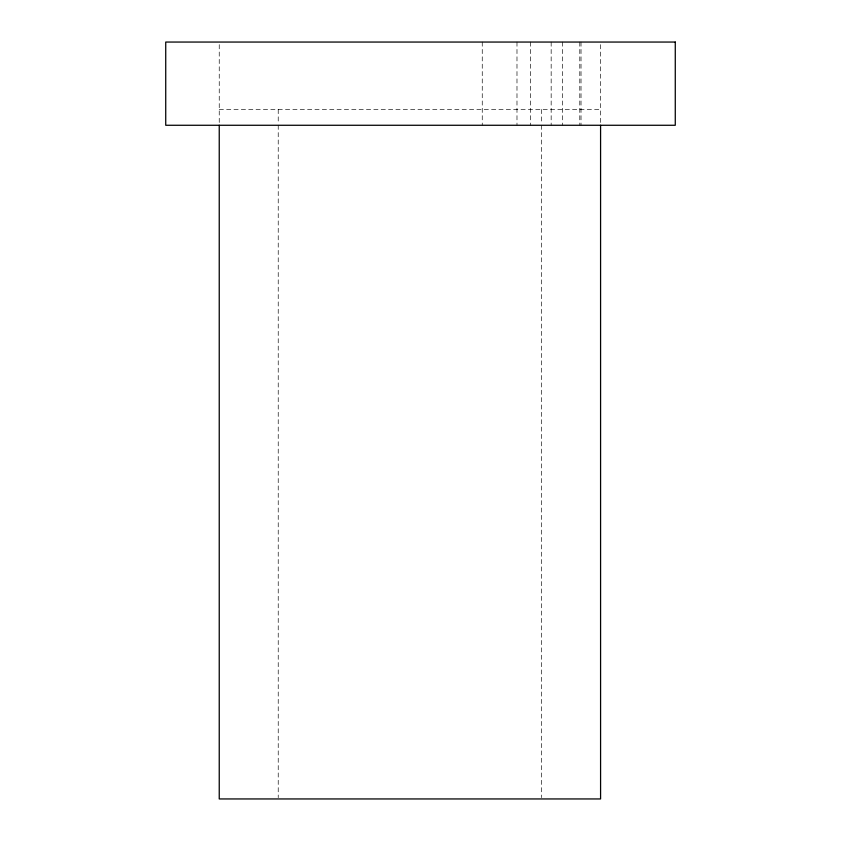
<?xml version="1.0" encoding="UTF-8"?>
<svg xmlns="http://www.w3.org/2000/svg" width="841" height="841" viewBox="0 0 841 841"><rect width="100%" height="100%" fill="white"/><g stroke="black" fill="none" stroke-linecap="round" stroke-linejoin="round"><path stroke-width="0.63" stroke-dasharray="4.21 3.15" d="M219.238 109.467L600.579 109.467M600.579 44.647L600.579 124.058M581.026 42.05L581.026 125.267M579.796 42.05L579.796 125.267M562.314 42.05L562.314 125.267M551.16 42.05L551.16 125.267M541.593 109.467L541.593 123.921M541.593 125.225L541.593 797.636M530.66 42.05L530.66 125.267M516.984 42.05L516.984 125.267M482.25 42.05L482.25 125.267M278.224 109.467L278.224 123.921M278.224 125.225L278.224 797.636M219.238 44.647L219.238 124.058"/><path stroke-width="1.26" d="M600.579 125.267L600.579 798.95L219.238 798.95L219.238 125.267M675.27 42.05L165.73 42.05L165.73 125.267L675.27 125.267L675.27 42.05"/></g></svg>
